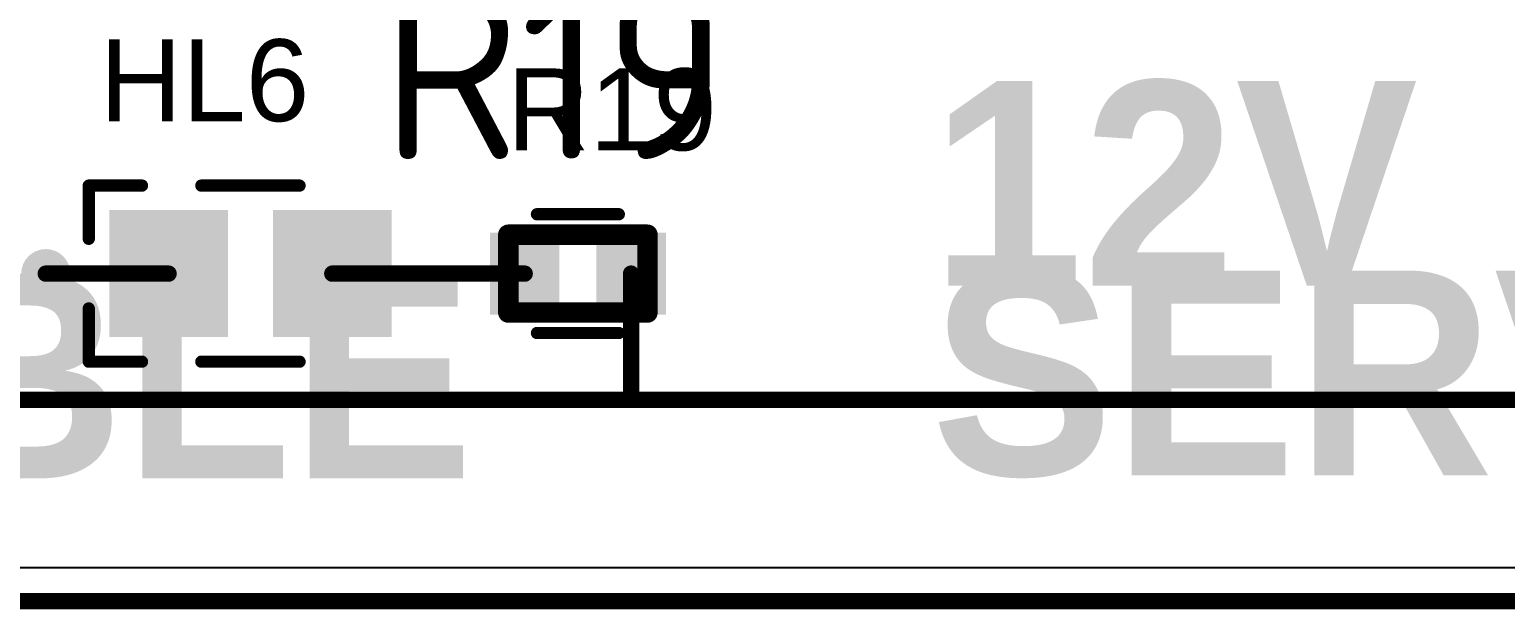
# Model space of a CAD drawing. Header units: inches. Extents: x -1.5 to 75.1, y -0.1 to 70.1.
# Drawn here: x 38.3 to 56.33, y -0.1 to 6.98 of the extents above; entities that cross this region are included whole.
import ezdxf

# ---------------------------------------------------------------- set-up
doc = ezdxf.new("R2010")
doc.units = ezdxf.units.IN
for name, color, linetype in [('Assembly Notes', 56, 'Continuous'), ('Bottom Layer', 5, 'Continuous'), ('Mechanical 4', 56, 'Continuous'), ('Top Layer', 1, 'Continuous'), ('Top Overlay', 2, 'Continuous'), ('Top Paste', 8, 'Continuous'), ('Top Solder', 216, 'Continuous'), ('Via Holes', 16, 'Continuous')]:
    doc.layers.add(name, color=color, linetype=linetype)
doc.styles.add('Arial', font='', dxfattribs={"height": 0.2})
doc.styles.add('Century Gothic_Bold', font='', dxfattribs={"height": 0.2})
doc.styles.add('GOST type B', font='', dxfattribs={"height": 0.2})
doc.styles.get('Arial').set_extended_font_data('Arial')
doc.styles.get('Century Gothic_Bold').set_extended_font_data('Century Gothic', bold=True)
doc.styles.get('GOST type B').set_extended_font_data('GOST type B')

# ---------------------------------------------------------------- blocks, each defined once
blk = doc.blocks.new('0603R_120')
at = {"layer": 'Top Layer'}
for points in [[(-1.05000171, -0.47500032), (-1.05000171, 0.47500032), (-0.25000077, 0.47500032), (-0.25000077, -0.47500032)], [(0.24999823, -0.47500032), (0.24999823, 0.47500032), (1.04999917, 0.47500032), (1.04999917, -0.47500032)]]:
    blk.add_hatch(color=1, dxfattribs=at).paths.add_polyline_path(points)
at = {"layer": 'Top Paste'}
for points in [[(-1.05000171, -0.47500032), (-1.05000171, 0.47500032), (-0.25000077, 0.47500032), (-0.25000077, -0.47500032)], [(0.24999823, -0.47500032), (0.24999823, 0.47500032), (1.04999917, 0.47500032), (1.04999917, -0.47500032)]]:
    blk.add_hatch(color=8, dxfattribs=at).paths.add_polyline_path(points)
at = {"layer": 'Top Solder'}
for points in [[(-1.07500293, -0.50000154), (-1.07500293, 0.50000154), (-0.22499955, 0.50000154), (-0.22499955, -0.50000154)], [(0.22499701, -0.50000154), (0.22499701, 0.50000154), (1.07500039, 0.50000154), (1.07500039, -0.50000154)]]:
    blk.add_hatch(color=216, dxfattribs=at).paths.add_polyline_path(points)
at = {"layer": 'Assembly Notes'}
for points in [[(-0.8500008399999999, -0.47500032, 0.2499995, 0.2499995, 0), (-0.8500008399999999, 0.47500032, 0.2499995, 0.2499995, 0)], [(-0.8500008399999999, 0.47500032, 0.2499995, 0.2499995, 0), (0.8499983, 0.47500032, 0.2499995, 0.2499995, 0)], [(0.8499983, -0.47500032, 0.2499995, 0.2499995, 0), (0.8499983, 0.47500032, 0.2499995, 0.2499995, 0)], [(-0.8500008399999999, -0.47500032, 0.2499995, 0.2499995, 0), (0.8499983, -0.47500032, 0.2499995, 0.2499995, 0)]]:
    blk.add_lwpolyline(points, format="xyseb", dxfattribs=at)
for points in [[(-0.9125000799999999, 0.47500032, 0.12499848, 0.12499848, 1), (-0.7875015999999999, 0.47500032, 0.12499848, 0.12499848, 1)], [(-0.9125000799999999, 0.47500032, 0.12499848, 0.12499848, 1), (-0.7875015999999999, 0.47500032, 0.12499848, 0.12499848, 1)], [(0.78749906, 0.47500032, 0.12499848, 0.12499848, 1), (0.9124975399999999, 0.47500032, 0.12499848, 0.12499848, 1)], [(0.78749906, 0.47500032, 0.12499848, 0.12499848, 1), (0.9124975399999999, 0.47500032, 0.12499848, 0.12499848, 1)], [(-0.9125000799999999, -0.47500032, 0.12499848, 0.12499848, 1), (-0.7875015999999999, -0.47500032, 0.12499848, 0.12499848, 1)], [(-0.9125000799999999, -0.47500032, 0.12499848, 0.12499848, 1), (-0.7875015999999999, -0.47500032, 0.12499848, 0.12499848, 1)], [(0.78749906, -0.47500032, 0.12499848, 0.12499848, 1), (0.9124975399999999, -0.47500032, 0.12499848, 0.12499848, 1)], [(0.78749906, -0.47500032, 0.12499848, 0.12499848, 1), (0.9124975399999999, -0.47500032, 0.12499848, 0.12499848, 1)]]:
    blk.add_lwpolyline(points, format="xyseb", close=True, dxfattribs=at)
at = {"layer": 'Top Overlay'}
for points in [[(-0.499999, 0.72499982, 0.1499997, 0.1499997, 0), (0.499999, 0.72499982, 0.1499997, 0.1499997, 0)], [(-0.499999, -0.72499982, 0.1499997, 0.1499997, 0), (0.499999, -0.72499982, 0.1499997, 0.1499997, 0)]]:
    blk.add_lwpolyline(points, format="xyseb", dxfattribs=at)
for points in [[(-0.53749956, 0.72499982, 0.07499858, 0.07499858, 1), (-0.46249844, 0.72499982, 0.07499858, 0.07499858, 1)], [(0.46249844, 0.72499982, 0.07499858, 0.07499858, 1), (0.53749956, 0.72499982, 0.07499858, 0.07499858, 1)], [(-0.53749956, -0.72499982, 0.07499858, 0.07499858, 1), (-0.46249844, -0.72499982, 0.07499858, 0.07499858, 1)], [(0.46249844, -0.72499982, 0.07499858, 0.07499858, 1), (0.53749956, -0.72499982, 0.07499858, 0.07499858, 1)]]:
    blk.add_lwpolyline(points, format="xyseb", close=True, dxfattribs=at)
at = {"layer": 'Assembly Notes', "style": 'GOST type B'}
blk.add_text('R19', height=2.15000078, rotation=360, dxfattribs=at).set_placement((-2.40000028, 1.39999974))
blk = doc.blocks.new('0805D_144')
at = {"layer": 'Top Layer'}
for points in [[(-1.70000041, -0.74999977), (-1.70000041, 0.74999977), (-0.30000067, 0.74999977), (-0.30000067, -0.74999977)], [(0.30000067, -0.74999977), (0.30000067, 0.74999977), (1.70000041, 0.74999977), (1.70000041, -0.74999977)]]:
    blk.add_hatch(color=1, dxfattribs=at).paths.add_polyline_path(points)
at = {"layer": 'Top Paste'}
for points in [[(-1.70000041, -0.74999977), (-1.70000041, 0.74999977), (-0.30000067, 0.74999977), (-0.30000067, -0.74999977)], [(0.30000067, -0.74999977), (0.30000067, 0.74999977), (1.70000041, 0.74999977), (1.70000041, -0.74999977)]]:
    blk.add_hatch(color=8, dxfattribs=at).paths.add_polyline_path(points)
at = {"layer": 'Top Solder'}
for points in [[(-1.72500163, -0.77500099), (-1.72500163, 0.77500099), (-0.27499945, 0.77500099), (-0.27499945, -0.77500099)], [(0.27499945, -0.77500099), (0.27499945, 0.77500099), (1.72500163, 0.77500099), (1.72500163, -0.77500099)]]:
    blk.add_hatch(color=216, dxfattribs=at).paths.add_polyline_path(points)
at = {"layer": 'Top Overlay'}
for points in [[(0.5999987999999999, 1.07499912, 0.1499997, 0.1499997, 0), (-0.5999987999999999, 1.07499912, 0.1499997, 0.1499997, 0)], [(1.97499986, 1.07499912, 0.1499997, 0.1499997, 0), (1.32500116, 1.07499912, 0.1499997, 0.1499997, 0)], [(1.97499986, 1.07499912, 0.1499997, 0.1499997, 0), (1.97499986, 0.4250004199999999, 0.1499997, 0.1499997, 0)], [(1.97499986, -0.4250004199999999, 0.1499997, 0.1499997, 0), (1.97499986, -1.07499912, 0.1499997, 0.1499997, 0)], [(0.5999987999999999, -1.07499912, 0.1499997, 0.1499997, 0), (-0.5999987999999999, -1.07499912, 0.1499997, 0.1499997, 0)], [(1.97499986, -1.07499912, 0.1499997, 0.1499997, 0), (1.32500116, -1.07499912, 0.1499997, 0.1499997, 0)]]:
    blk.add_lwpolyline(points, format="xyseb", dxfattribs=at)
for points in [[(-0.63749936, 1.07499912, 0.07499858, 0.07499858, 1), (-0.56249824, 1.07499912, 0.07499858, 0.07499858, 1)], [(0.56249824, 1.07499912, 0.07499858, 0.07499858, 1), (0.63749936, 1.07499912, 0.07499858, 0.07499858, 1)], [(1.2875006, 1.07499912, 0.07499858, 0.07499858, 1), (1.36250172, 1.07499912, 0.07499858, 0.07499858, 1)], [(1.9374993, 1.07499912, 0.07499858, 0.07499858, 1), (2.01250042, 1.07499912, 0.07499858, 0.07499858, 1)], [(1.9374993, 1.07499912, 0.07499858, 0.07499858, 1), (2.01250042, 1.07499912, 0.07499858, 0.07499858, 1)], [(1.9374993, 0.4250004199999999, 0.07499858, 0.07499858, 1), (2.01250042, 0.4250004199999999, 0.07499858, 0.07499858, 1)], [(1.9374993, -0.4250004199999999, 0.07499858, 0.07499858, 1), (2.01250042, -0.4250004199999999, 0.07499858, 0.07499858, 1)], [(-0.63749936, -1.07499912, 0.07499858, 0.07499858, 1), (-0.56249824, -1.07499912, 0.07499858, 0.07499858, 1)], [(0.56249824, -1.07499912, 0.07499858, 0.07499858, 1), (0.63749936, -1.07499912, 0.07499858, 0.07499858, 1)], [(1.2875006, -1.07499912, 0.07499858, 0.07499858, 1), (1.36250172, -1.07499912, 0.07499858, 0.07499858, 1)], [(1.9374993, -1.07499912, 0.07499858, 0.07499858, 1), (2.01250042, -1.07499912, 0.07499858, 0.07499858, 1)], [(1.9374993, -1.07499912, 0.07499858, 0.07499858, 1), (2.01250042, -1.07499912, 0.07499858, 0.07499858, 1)]]:
    blk.add_lwpolyline(points, format="xyseb", close=True, dxfattribs=at)

msp = doc.modelspace()

# ---------------------------------------------------------------- hatches: boundary and pattern name
at = {"layer": 'Bottom Layer'}
h = msp.add_hatch(color=5, dxfattribs=at)
edge = h.paths.add_edge_path()
edge.add_arc((38.4999992, 3.99999962), 0.2999994, 0, 360)
at = {"layer": 'Top Layer'}
h = msp.add_hatch(color=1, dxfattribs=at)
edge = h.paths.add_edge_path()
edge.add_arc((38.4999992, 3.99999962), 0.2999994, 0, 360)
at = {"layer": 'Via Holes'}
h = msp.add_hatch(color=7, dxfattribs=at)
edge = h.paths.add_edge_path()
edge.add_arc((38.4999992, 3.99999962), 0.1499997, 0, 360)

# ---------------------------------------------------------------- linework, layer by layer
at = {"layer": 'Bottom Layer'}
msp.add_line((69.7424056, 0.4078224), (5.25759426, 0.4078224), dxfattribs=at)
at = {"layer": 'Mechanical 4'}
msp.add_lwpolyline([(3.99999962, 0, 0.1999996, 0.1999996, 0), (71.00000023999999, 0, 0.1999996, 0.1999996, 0)], format="xyseb", dxfattribs=at)
at = {"layer": 'Top Layer'}
for points in [[(38.4999992, 3.99999962, 0.1999996, 0.1999996, 0), (39.99999112, 3.99999962, 0.1999996, 0.1999996, 0)], [(39.99999112, 3.99999962, 0.1999996, 0.1999996, 0), (39.9999962, 4.0000047, 0.1999996, 0.1999996, 0)], [(41.99999728, 4.0000047, 0.1999996, 0.1999996, 0), (44.34999766, 4.0000047, 0.1999996, 0.1999996, 0)], [(45.6499976, 2.50937776, 0.1999996, 0.1999996, 0), (45.6499976, 4.0000047, 0.1999996, 0.1999996, 0)], [(11.04062054, 2.4593804, 0.1999996, 0.1999996, 0), (45.60000024, 2.4593804, 0.1999996, 0.1999996, 0)], [(45.60000024, 2.4593804, 0.1999996, 0.1999996, 0), (45.6499976, 2.50937776, 0.1999996, 0.1999996, 0)], [(45.60000024, 2.4593804, 0.1999996, 0.1999996, 0), (65.9593804, 2.4593804, 0.1999996, 0.1999996, 0)]]:
    msp.add_lwpolyline(points, format="xyseb", dxfattribs=at)
for points in [[(38.4499993, 3.99999962, 0.0999998, 0.0999998, 1), (38.54999909999999, 3.99999962, 0.0999998, 0.0999998, 1)], [(39.94999122, 3.99999962, 0.0999998, 0.0999998, 1), (40.04999102, 3.99999962, 0.0999998, 0.0999998, 1)], [(39.94999122, 3.99999962, 0.0999998, 0.0999998, 1), (40.04999102, 3.99999962, 0.0999998, 0.0999998, 1)], [(39.9499963, 4.0000047, 0.0999998, 0.0999998, 1), (40.04999609999999, 4.0000047, 0.0999998, 0.0999998, 1)], [(41.94999738, 4.0000047, 0.0999998, 0.0999998, 1), (42.04999718, 4.0000047, 0.0999998, 0.0999998, 1)], [(44.29999776, 4.0000047, 0.0999998, 0.0999998, 1), (44.39999756, 4.0000047, 0.0999998, 0.0999998, 1)], [(45.5999977, 4.0000047, 0.0999998, 0.0999998, 1), (45.6999975, 4.0000047, 0.0999998, 0.0999998, 1)], [(45.55000034, 2.4593804, 0.0999998, 0.0999998, 1), (45.65000014, 2.4593804, 0.0999998, 0.0999998, 1)], [(45.55000034, 2.4593804, 0.0999998, 0.0999998, 1), (45.65000014, 2.4593804, 0.0999998, 0.0999998, 1)], [(45.55000034, 2.4593804, 0.0999998, 0.0999998, 1), (45.65000014, 2.4593804, 0.0999998, 0.0999998, 1)], [(45.5999977, 2.50937776, 0.0999998, 0.0999998, 1), (45.6999975, 2.50937776, 0.0999998, 0.0999998, 1)], [(45.5999977, 2.50937776, 0.0999998, 0.0999998, 1), (45.6999975, 2.50937776, 0.0999998, 0.0999998, 1)]]:
    msp.add_lwpolyline(points, format="xyseb", close=True, dxfattribs=at)

# ---------------------------------------------------------------- block references
msp.add_blockref('0603R_120', (44.99999889999999, 4.0000047))
at = {"rotation": 180}
msp.add_blockref('0805D_144', (40.99999673999999, 4.0000047), dxfattribs=at)

# ---------------------------------------------------------------- texts
at = {"layer": 'Top Overlay'}
for s, height, style, p in [('HL6', 1.00000054, 'Arial', (39.15659936, 5.8609992)), ('R19', 1.00000054, 'Arial', (44.13499935999999, 5.505399199999999)), ('12V', 2.50000008, 'Century Gothic_Bold', (49.3137063, 3.85115054)), ('ENABLE', 2.50000008, 'Century Gothic_Bold', (29.98397102, 1.49999954)), ('SERVO', 2.50000008, 'Century Gothic_Bold', (49.3137063, 1.53702258))]:
    msp.add_text(s, height=height, dxfattribs=dict(at, style=style)).set_placement(p)

doc.saveas('drawing.dxf')
